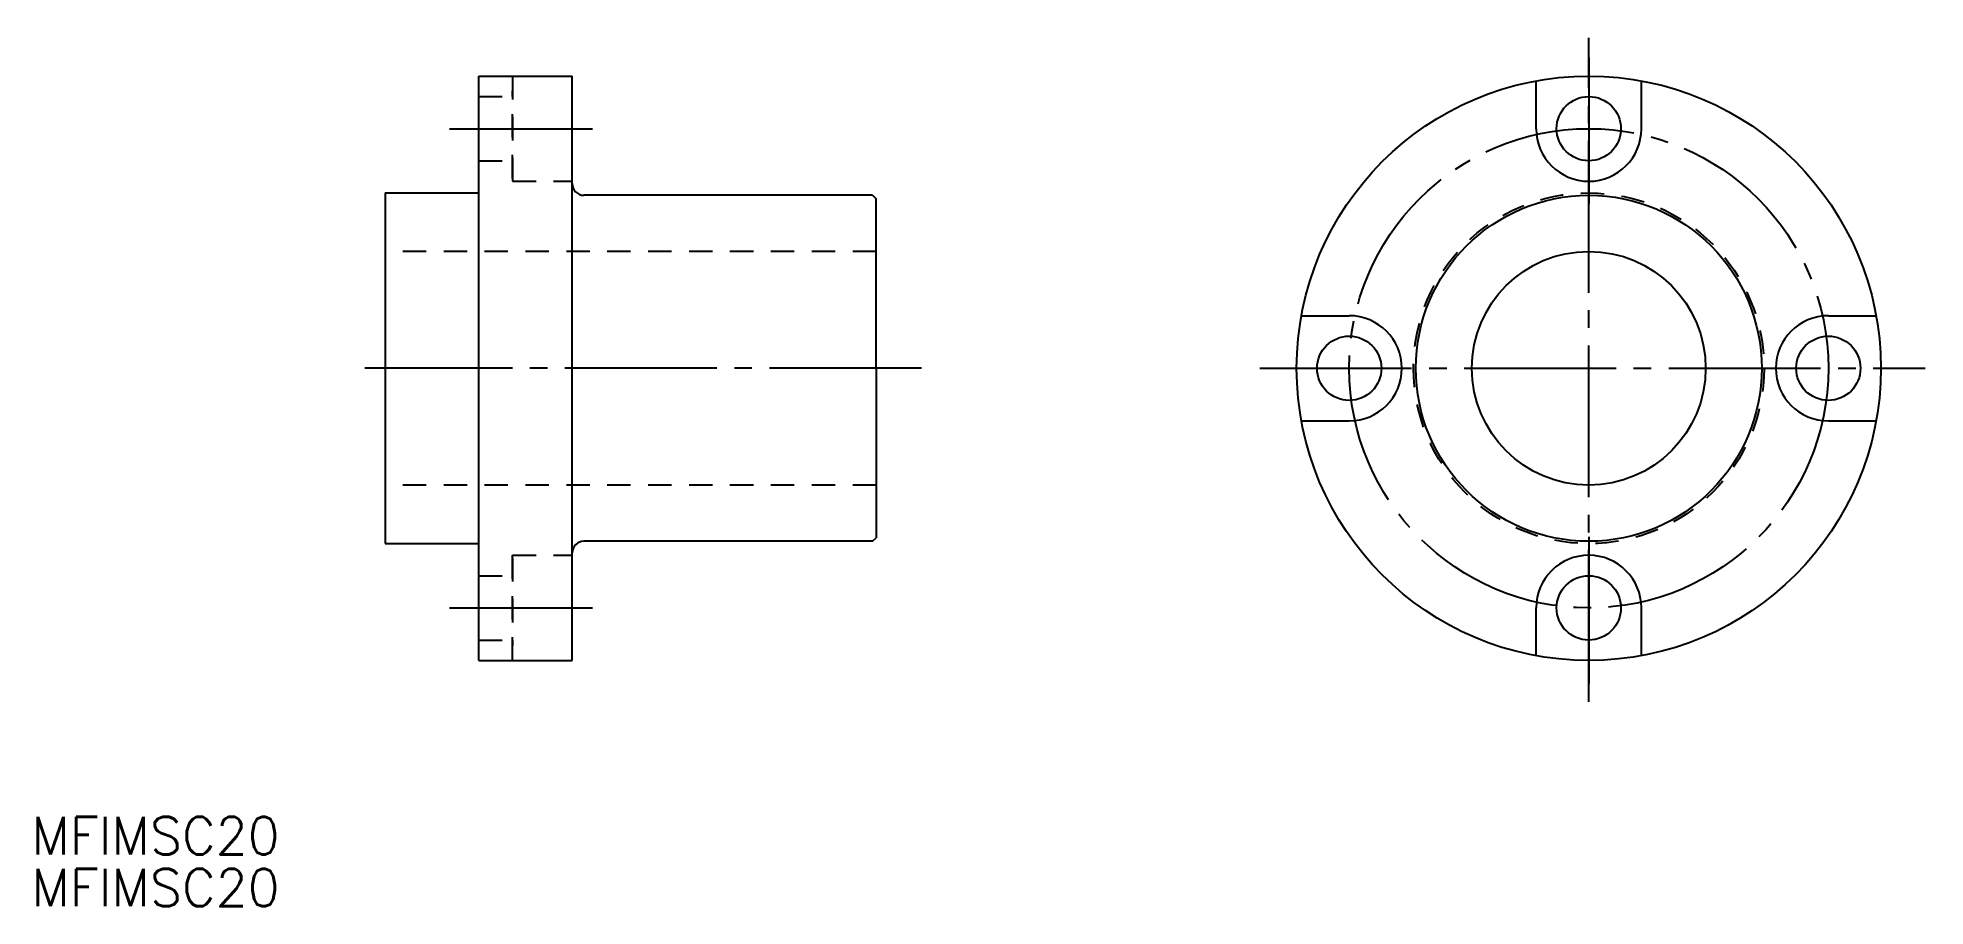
# Model space of a CAD drawing. Extents: x 80 to 242, y 139 to 213.
import ezdxf

# ---------------------------------------------------------------- set-up
doc = ezdxf.new("R2010")
doc.units = 0
doc.linetypes.add('CENTER', pattern=[17.5, 13, -1.5, 1.5, -1.5])
doc.linetypes.add('DASHED', pattern=[3.5, 2, -1.5])
doc.layers.get('0').update_dxf_attribs({"linetype": 'CONTINUOUS'})
doc.layers.add('CENTER', color=1, linetype='CENTER')
doc.styles.get("Standard").update_dxf_attribs({"font": 'txt.shx', "bigfont": '@extfont2.shx'})

msp = doc.modelspace()

# ---------------------------------------------------------------- linework, layer by layer
at = {"color": 1, "linetype": 'CENTER'}
for p, q in [((212.79, 211.32), (212.79, 198.76)), ((212.79, 170.32), (212.79, 157.76))]:
    msp.add_line(p, q, dxfattribs=at)
at = {"color": 7, "linetype": 'CONTINUOUS'}
for p, q in [((117.8, 209.73), (125.8, 209.73)), ((117.8, 159.73), (117.8, 209.73)), ((125.8, 159.73), (125.8, 209.73)), ((208.29, 205.23), (208.29, 209.32)), ((217.29, 205.23), (217.29, 209.32)), ((125.8, 200.73), (125.8, 207.98)), ((109.8, 199.73), (117.8, 199.73)), ((109.8, 199.73), (109.8, 169.73)), ((151.5, 199.53), (126.8, 199.53)), ((151.5, 199.53), (151.8, 199.23)), ((151.8, 184.73), (151.8, 199.23)), ((188.19, 189.23), (192.29, 189.23)), ((233.29, 189.23), (237.38, 189.23)), ((151.8, 184.73), (151.8, 170.23)), ((188.19, 180.23), (192.29, 180.23)), ((233.29, 180.23), (237.38, 180.23)), ((109.8, 169.73), (117.8, 169.73)), ((151.5, 169.93), (126.8, 169.93)), ((151.5, 169.93), (151.8, 170.23)), ((208.29, 160.14), (208.29, 164.23)), ((217.29, 160.14), (217.29, 164.23)), ((117.8, 159.73), (125.8, 159.73))]:
    msp.add_line(p, q, dxfattribs=at)
at = {"color": 3, "linetype": 'DASHED'}
for p, q in [((120.7, 209.73), (120.7, 200.73)), ((120.7, 200.98), (120.7, 208.48)), ((120.7, 200.98), (120.7, 208.48)), ((117.8, 207.98), (120.7, 207.98)), ((117.8, 202.48), (120.7, 202.48)), ((120.7, 200.73), (125.8, 200.73)), ((151.8, 194.73), (109.8, 194.73)), ((151.8, 174.73), (109.8, 174.73)), ((120.7, 168.73), (125.8, 168.73)), ((120.7, 159.73), (120.7, 168.73)), ((120.7, 168.48), (120.7, 160.98)), ((120.7, 168.48), (120.7, 160.98)), ((117.8, 166.98), (120.7, 166.98)), ((117.8, 161.48), (120.7, 161.48))]:
    msp.add_line(p, q, dxfattribs=at)
at = {"color": 7, "linetype": 'CONTINUOUS'}
for centre, radius in [((212.79, 184.73), 25), ((212.79, 205.23), 2.75), ((212.79, 184.73), 14.8), ((212.79, 184.73), 10), ((192.29, 184.73), 2.75), ((233.29, 184.73), 2.75), ((212.79, 164.23), 2.75)]:
    msp.add_circle(centre, radius, dxfattribs=at)
at = {"color": 3, "linetype": 'DASHED'}
msp.add_circle((212.79, 184.73), 15, dxfattribs=at)
at = {"color": 7, "linetype": 'CONTINUOUS'}
for centre, radius, start, end in [((212.79, 205.23), 4.5, 180, 0), ((126.8, 200.53), 1, 180, 270), ((192.29, 184.73), 4.5, 270, 90), ((233.29, 184.73), 4.5, 90, 270), ((126.8, 168.93), 1, 90, 180), ((212.79, 164.23), 4.5, 0, 180)]:
    msp.add_arc(centre, radius, start, end, dxfattribs=at)
at = {"layer": 'CENTER', "color": 1, "linetype": 'CENTER'}
for p, q in [((212.79, 156.19), (212.79, 213.01)), ((115.3, 205.23), (127.54, 205.23)), ((155.68, 184.73), (108.06, 184.73)), ((184.63, 184.73), (241.58, 184.73)), ((115.3, 164.23), (127.54, 164.23))]:
    msp.add_line(p, q, dxfattribs=at)
msp.add_circle((212.79, 184.73), 20.5, dxfattribs=at)

# ---------------------------------------------------------------- texts
at = {"color": 7, "linetype": 'CONTINUOUS'}
for p in [(79.51, 143.14), (79.51, 138.7)]:
    msp.add_text('MFIMSC20', height=3.2, dxfattribs=at).set_placement(p)

doc.saveas('drawing.dxf')
